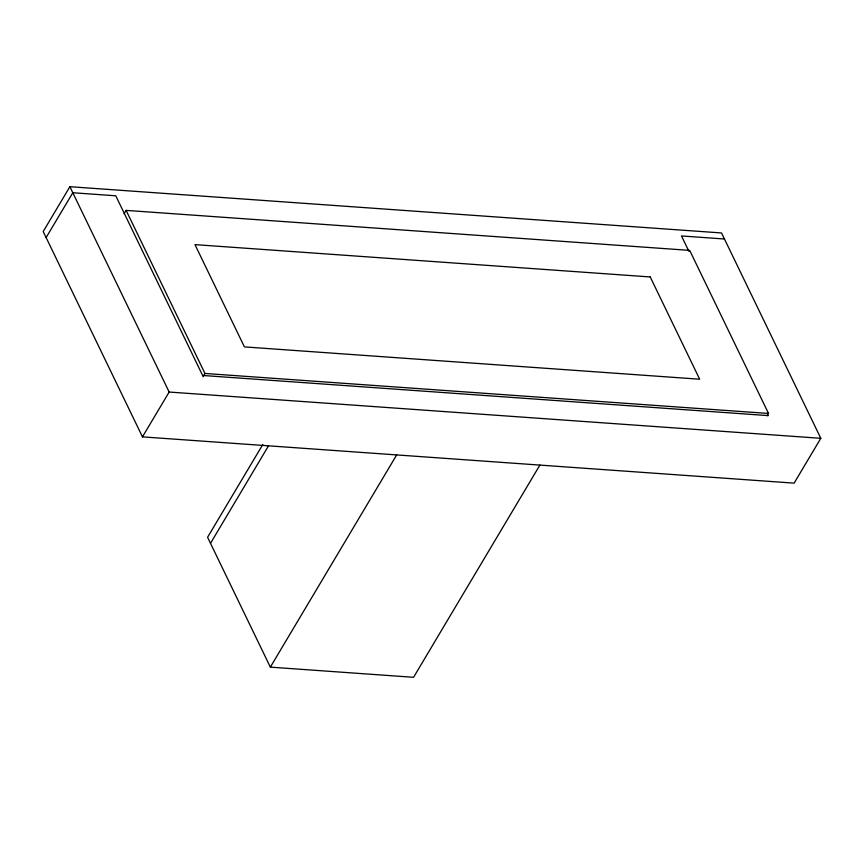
<?xml version="1.0" encoding="UTF-8"?>
<svg xmlns="http://www.w3.org/2000/svg" width="864" height="864" viewBox="0 0 864 864"><rect width="100%" height="100%" fill="white"/><g stroke="black" fill="none" stroke-linecap="round" stroke-linejoin="round"><path stroke-width="1.3" d="M69.887 186.7L43.2 231.53L142.463 436.871L794.113 483.138L820.8 438.307L721.537 232.956L69.887 186.7L169.16 392.04L142.463 436.871M46.116 237.568L72.814 192.737L115.776 195.793L202.63 375.462L768.344 415.627M124.124 213.732L126.122 210.384L689.688 250.387L768.517 413.456L767.189 415.692M202.954 376.801L204.952 373.453L126.122 210.384M262.796 444.517L207.576 537.289L270.346 667.138L413.564 677.3L539.892 465.091M210.492 543.326L268.477 445.91M270.346 667.138L396.684 454.918M724.453 239.004L681.491 235.948L688.943 251.37M204.952 373.453L768.517 413.456M169.16 392.04L820.8 438.307M650.225 276.944L194.972 244.62L244.415 346.896L699.667 379.22L650.225 276.944"/></g></svg>
